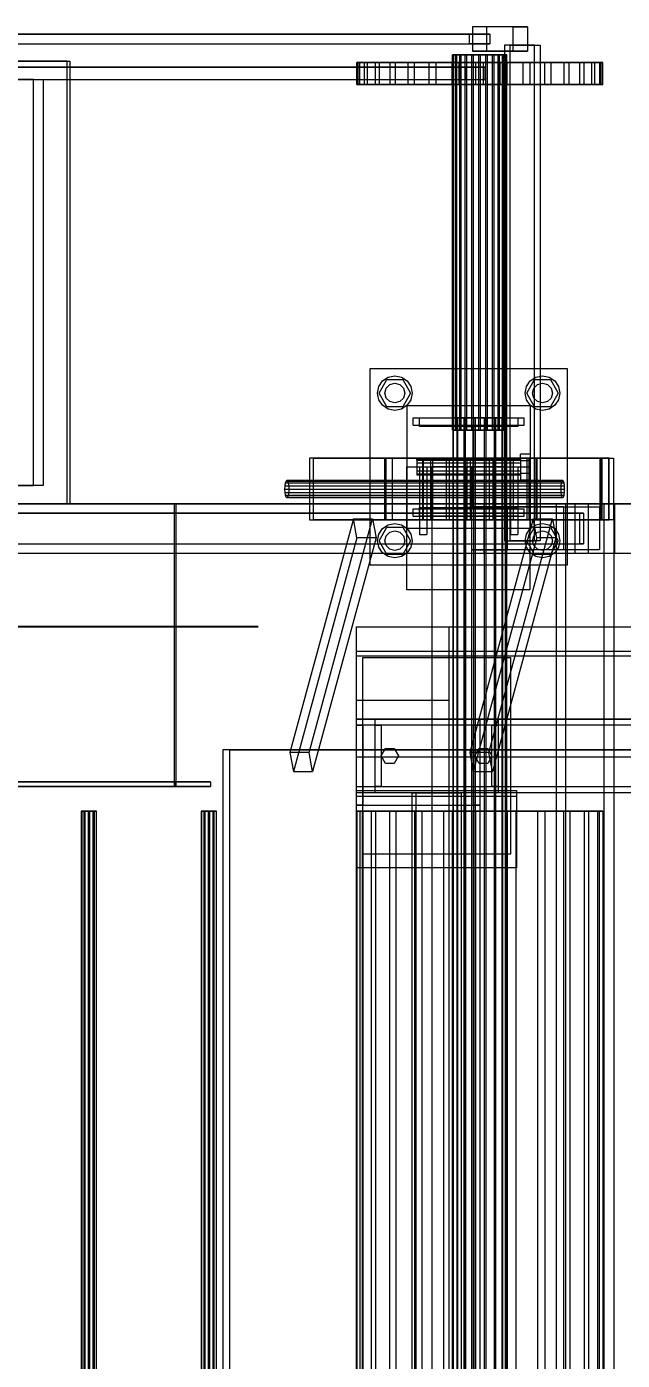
# Model space of a CAD drawing. Header units: millimetres. Extents: x -1970 to 59977, y -65068 to 6837.
# Drawn here: x 38571 to 39055, y -17196 to -16112 of the extents above; entities that cross this region are included whole.
import ezdxf

# ---------------------------------------------------------------- set-up
doc = ezdxf.new("R2010")
doc.units = ezdxf.units.MM
for name, color, linetype, lineweight in [('COTAS_O', 1, 'Continuous', 0), ('superior_C03', 7, 'Continuous', 0), ('superior_secador', 7, 'Continuous', 0)]:
    doc.layers.add(name, color=color, linetype=linetype, lineweight=lineweight)
doc.dimstyles.new('R19_100', dxfattribs={"dimtxt": 250, "dimasz": 150, "dimexe": 150, "dimexo": 80, "dimgap": 100, "dimtad": 1, "dimtih": 1, "dimtoh": 1, "dimdsep": 46, "dimcen": 0.09, "dimadec": 0, "dimazin": 0, "dimtfac": 1, "dimtdec": 4, "dimtofl": 0, "dimtmove": 0, "dimatfit": 3, "dimfxl": 1, "dimtolj": 1, "dimtzin": 0, "dimarcsym": 0})

# ---------------------------------------------------------------- blocks, each defined once
blk = doc.blocks.new('*D36')
at = {"layer": 'COTAS_O', "color": 0, "lineweight": -2, "transparency": 16777216}
for p, q in [((38759.3, -16600), (37989.3, -16600)), ((38139.3, -19250), (38139.3, -16750)), ((38759.3, -19400), (37989.3, -19400))]:
    blk.add_line(p, q, dxfattribs=at)
at = {"layer": 'COTAS_O', "color": 0, "transparency": 16777216}
for points in [[(38114.3, -16750), (38164.3, -16750), (38139.3, -16600)], [(38114.3, -19250), (38164.3, -19250), (38139.3, -19400)]]:
    blk.add_solid(points, dxfattribs=at)
at = {"layer": 'Defpoints', "color": 0, "transparency": 16777216}
for p in [(38139.3, -16600), (38839.3, -16600), (38839.3, -19400)]:
    blk.add_point(p, dxfattribs=at)

msp = doc.modelspace()

# ---------------------------------------------------------------- linework, layer by layer
at = {"layer": 'superior_C03'}
for p, q in [((38944.994, -16112), (38933.512, -16112)), ((38933.512, -16112), (38933.512, -16132)), ((38966.56, -16112), (38933.512, -16112)), ((38944.994, -16132), (38944.994, -16112)), ((38978.041, -16112), (38944.994, -16112)), ((38966.56, -16132), (38966.56, -16112)), ((38966.56, -16112), (38978.041, -16112)), ((38978.041, -16112), (38978.041, -16132)), ((37780.974, -16118), (38930.916, -16118)), ((37780.974, -16126), (38930.916, -16126)), ((38947.59, -16118), (37797.647, -16118)), ((37797.647, -16126), (38947.59, -16126)), ((38930.916, -16126), (38930.916, -16118)), ((38930.916, -16118), (38947.59, -16118)), ((38947.59, -16126), (38930.916, -16126)), ((38947.59, -16118), (38947.59, -16126)), ((38918.217, -16135), (38917.267, -16135)), ((38917.267, -16135), (38917.815, -16135)), ((38917.267, -16440), (38917.267, -16135)), ((38917.815, -16135), (38919.824, -16135)), ((38917.815, -16440), (38917.815, -16135)), ((38920.6, -16135), (38918.217, -16135)), ((38918.217, -16440), (38918.217, -16135)), ((38919.824, -16135), (38923.157, -16135)), ((38919.824, -16440), (38919.824, -16135)), ((38924.255, -16135), (38920.6, -16135)), ((38920.6, -16440), (38920.6, -16135)), ((38923.157, -16135), (38927.588, -16135)), ((38923.157, -16440), (38923.157, -16135)), ((38928.932, -16135), (38924.255, -16135)), ((38924.255, -16440), (38924.255, -16135)), ((38927.588, -16135), (38932.813, -16135)), ((38927.588, -16440), (38927.588, -16135)), ((38934.312, -16135), (38928.932, -16135)), ((38928.932, -16440), (38928.932, -16135)), ((38932.813, -16135), (38938.477, -16135)), ((38932.813, -16440), (38932.813, -16135)), ((38933.512, -16132), (38944.994, -16132)), ((38966.56, -16132), (38933.512, -16132)), ((38940.029, -16135), (38934.312, -16135)), ((38934.312, -16440), (38934.312, -16135)), ((38938.477, -16135), (38944.194, -16135)), ((38938.477, -16440), (38938.477, -16135)), ((38945.693, -16135), (38940.029, -16135)), ((38940.029, -16440), (38940.029, -16135)), ((38944.194, -16135), (38949.574, -16135)), ((38944.194, -16440), (38944.194, -16135)), ((38944.994, -16132), (38978.041, -16132)), ((38950.918, -16135), (38945.693, -16135)), ((38945.693, -16440), (38945.693, -16135)), ((38949.574, -16135), (38954.251, -16135)), ((38949.574, -16440), (38949.574, -16135)), ((38955.349, -16135), (38950.918, -16135)), ((38950.918, -16440), (38950.918, -16135)), ((38954.251, -16135), (38957.906, -16135)), ((38954.251, -16440), (38954.251, -16135)), ((38958.682, -16135), (38955.349, -16135)), ((38955.349, -16440), (38955.349, -16135)), ((38957.906, -16135), (38960.289, -16135)), ((38957.906, -16440), (38957.906, -16135)), ((38960.691, -16135), (38958.682, -16135)), ((38958.682, -16440), (38958.682, -16135)), ((38983.846, -16127), (38959.484, -16127)), ((38959.484, -16127), (38959.484, -16530)), ((38963.976, -16127), (38959.484, -16127)), ((38960.289, -16135), (38961.239, -16135)), ((38960.289, -16440), (38960.289, -16135)), ((38961.239, -16135), (38960.691, -16135)), ((38960.691, -16135), (38960.691, -16440)), ((38961.239, -16440), (38961.239, -16135)), ((38963.976, -16530), (38963.976, -16127)), ((38963.976, -16127), (38988.337, -16127)), ((38978.041, -16132), (38966.56, -16132)), ((38983.846, -16530), (38983.846, -16127)), ((38983.846, -16127), (38988.337, -16127)), ((38988.337, -16127), (38988.337, -16530)), ((38604.046, -16140), (37697.802, -16140)), ((37700.048, -16140), (38606.292, -16140)), ((37782.134, -16145), (38927.52, -16145)), ((38928.203, -16145), (37782.817, -16145)), ((37791.863, -16145), (38943.597, -16145)), ((38943.866, -16145), (37792.132, -16145)), ((38604.046, -16500), (38604.046, -16140)), ((38604.046, -16140), (38606.292, -16140)), ((38606.292, -16140), (38606.292, -16500)), ((38840.631, -16141), (38839.298, -16141)), ((38839.298, -16141), (38841.807, -16141)), ((38839.298, -16159), (38839.298, -16141)), ((38845.753, -16141), (38840.631, -16141)), ((38840.631, -16159), (38840.631, -16141)), ((38841.807, -16141), (38848.061, -16141)), ((38841.807, -16159), (38841.807, -16141)), ((38854.469, -16141), (38845.753, -16141)), ((38845.753, -16159), (38845.753, -16141)), ((38848.061, -16141), (38857.819, -16141)), ((38848.061, -16159), (38848.061, -16141)), ((38866.442, -16141), (38854.469, -16141)), ((38854.469, -16159), (38854.469, -16141)), ((38857.819, -16141), (38870.707, -16141)), ((38857.819, -16159), (38857.819, -16141)), ((38881.214, -16141), (38866.442, -16141)), ((38866.442, -16159), (38866.442, -16141)), ((38870.707, -16141), (38886.228, -16141)), ((38870.707, -16159), (38870.707, -16141)), ((38898.216, -16141), (38881.214, -16141)), ((38881.214, -16159), (38881.214, -16141)), ((38886.228, -16141), (38903.788, -16141)), ((38886.228, -16159), (38886.228, -16141)), ((38916.795, -16141), (38898.216, -16141)), ((38898.216, -16159), (38898.216, -16141)), ((38903.788, -16141), (38922.71, -16141)), ((38903.788, -16159), (38903.788, -16141)), ((38936.238, -16141), (38916.795, -16141)), ((38916.795, -16159), (38916.795, -16141)), ((38922.71, -16141), (38942.268, -16141)), ((38922.71, -16159), (38922.71, -16141)), ((38927.52, -16155), (38927.52, -16145)), ((38927.52, -16145), (38928.203, -16145)), ((38928.203, -16145), (38928.203, -16155)), ((38955.796, -16141), (38936.238, -16141)), ((38936.238, -16159), (38936.238, -16141)), ((38942.268, -16141), (38961.711, -16141)), ((38942.268, -16159), (38942.268, -16141)), ((38943.597, -16155), (38943.597, -16145)), ((38943.597, -16145), (38943.866, -16145)), ((38943.866, -16145), (38943.866, -16155)), ((38974.718, -16141), (38955.796, -16141)), ((38955.796, -16159), (38955.796, -16141)), ((38961.711, -16141), (38980.29, -16141)), ((38961.711, -16159), (38961.711, -16141)), ((38992.278, -16141), (38974.718, -16141)), ((38974.718, -16159), (38974.718, -16141)), ((38980.29, -16141), (38997.292, -16141)), ((38980.29, -16159), (38980.29, -16141)), ((39007.799, -16141), (38992.278, -16141)), ((38992.278, -16159), (38992.278, -16141)), ((38997.292, -16141), (39012.064, -16141)), ((38997.292, -16159), (38997.292, -16141)), ((39020.687, -16141), (39007.799, -16141)), ((39007.799, -16159), (39007.799, -16141)), ((39012.064, -16141), (39024.037, -16141)), ((39012.064, -16159), (39012.064, -16141)), ((39030.445, -16141), (39020.687, -16141)), ((39020.687, -16159), (39020.687, -16141)), ((39024.037, -16141), (39032.753, -16141)), ((39024.037, -16159), (39024.037, -16141)), ((39036.699, -16141), (39030.445, -16141)), ((39030.445, -16159), (39030.445, -16141)), ((39032.753, -16141), (39037.875, -16141)), ((39032.753, -16159), (39032.753, -16141)), ((39039.207, -16141), (39036.699, -16141)), ((39036.699, -16141), (39036.699, -16159)), ((39037.875, -16141), (39039.207, -16141)), ((39037.875, -16159), (39037.875, -16141)), ((39039.207, -16159), (39039.207, -16141)), ((37782.134, -16155), (38927.52, -16155)), ((37782.817, -16155), (38928.203, -16155)), ((37791.863, -16155), (38943.597, -16155)), ((37792.132, -16155), (38943.866, -16155)), ((38576.697, -16155), (37904.322, -16155)), ((37912.182, -16155), (38584.557, -16155)), ((38576.697, -16485), (38576.697, -16155)), ((38576.697, -16155), (38584.557, -16155)), ((38584.557, -16155), (38584.557, -16485)), ((38841.807, -16159), (38839.298, -16159)), ((38839.298, -16159), (38840.631, -16159)), ((38840.631, -16159), (38845.753, -16159)), ((38848.061, -16159), (38841.807, -16159)), ((38845.753, -16159), (38854.469, -16159)), ((38857.819, -16159), (38848.061, -16159)), ((38854.469, -16159), (38866.442, -16159)), ((38870.707, -16159), (38857.819, -16159)), ((38866.442, -16159), (38881.214, -16159)), ((38886.228, -16159), (38870.707, -16159)), ((38881.214, -16159), (38898.216, -16159)), ((38903.788, -16159), (38886.228, -16159)), ((38898.216, -16159), (38916.795, -16159)), ((38922.71, -16159), (38903.788, -16159)), ((38916.795, -16159), (38936.238, -16159)), ((38942.268, -16159), (38922.71, -16159)), ((38928.203, -16155), (38927.52, -16155)), ((38936.238, -16159), (38955.796, -16159)), ((38961.711, -16159), (38942.268, -16159)), ((38943.866, -16155), (38943.597, -16155)), ((38955.796, -16159), (38974.718, -16159)), ((38980.29, -16159), (38961.711, -16159)), ((38974.718, -16159), (38992.278, -16159)), ((38997.292, -16159), (38980.29, -16159)), ((38992.278, -16159), (39007.799, -16159)), ((39012.064, -16159), (38997.292, -16159)), ((39007.799, -16159), (39020.687, -16159)), ((39024.037, -16159), (39012.064, -16159)), ((39020.687, -16159), (39030.445, -16159)), ((39032.753, -16159), (39024.037, -16159)), ((39030.445, -16159), (39036.699, -16159)), ((39037.875, -16159), (39032.753, -16159)), ((39036.699, -16159), (39039.207, -16159)), ((39039.207, -16159), (39037.875, -16159)), ((38850.29, -16550), (38850.29, -16390)), ((38850.29, -16390), (39010.29, -16390)), ((38860.391, -16400.101), (38864.933, -16397.066)), ((38864.933, -16397.066), (38870.29, -16396)), ((38870.29, -16396), (38875.648, -16397.066)), ((38875.648, -16397.066), (38880.19, -16400.101)), ((38980.391, -16400.101), (38984.933, -16397.066)), ((38984.933, -16397.066), (38990.29, -16396)), ((38990.29, -16396), (38995.648, -16397.066)), ((38995.648, -16397.066), (39000.19, -16400.101)), ((39010.29, -16390), (39010.29, -16550)), ((38856.29, -16410), (38857.356, -16404.642)), ((38857.356, -16404.642), (38860.391, -16400.101)), ((38857.49, -16410), (38863.89, -16398.915)), ((38862.29, -16410), (38863.362, -16406)), ((38863.362, -16406), (38866.29, -16403.072)), ((38863.89, -16398.915), (38876.69, -16398.915)), ((38866.29, -16403.072), (38870.29, -16402)), ((38870.29, -16402), (38874.29, -16403.072)), ((38874.29, -16403.072), (38877.219, -16406)), ((38876.69, -16398.915), (38883.09, -16410)), ((38877.219, -16406), (38878.29, -16410)), ((38880.19, -16400.101), (38883.225, -16404.642)), ((38883.225, -16404.642), (38884.29, -16410)), ((38976.29, -16410), (38977.356, -16404.642)), ((38977.356, -16404.642), (38980.391, -16400.101)), ((38977.49, -16410), (38983.89, -16398.915)), ((38982.29, -16410), (38983.362, -16406)), ((38983.362, -16406), (38986.29, -16403.072)), ((38983.89, -16398.915), (38996.69, -16398.915)), ((38986.29, -16403.072), (38990.29, -16402)), ((38990.29, -16402), (38994.29, -16403.072)), ((38994.29, -16403.072), (38997.219, -16406)), ((38996.69, -16398.915), (39003.09, -16410)), ((38997.219, -16406), (38998.29, -16410)), ((39000.19, -16400.101), (39003.225, -16404.642)), ((39003.225, -16404.642), (39004.29, -16410)), ((38857.356, -16415.358), (38856.29, -16410)), ((38860.391, -16419.899), (38857.356, -16415.358)), ((38863.89, -16421.085), (38857.49, -16410)), ((38863.362, -16414), (38862.29, -16410)), ((38866.29, -16416.928), (38863.362, -16414)), ((38870.29, -16418), (38866.29, -16416.928)), ((38874.29, -16416.928), (38870.29, -16418)), ((38877.219, -16414), (38874.29, -16416.928)), ((38883.09, -16410), (38876.69, -16421.085)), ((38878.29, -16410), (38877.219, -16414)), ((38883.225, -16415.358), (38880.19, -16419.899)), ((38884.29, -16410), (38883.225, -16415.358)), ((38977.356, -16415.358), (38976.29, -16410)), ((38980.391, -16419.899), (38977.356, -16415.358)), ((38983.89, -16421.085), (38977.49, -16410)), ((38983.362, -16414), (38982.29, -16410)), ((38986.29, -16416.928), (38983.362, -16414)), ((38990.29, -16418), (38986.29, -16416.928)), ((38994.29, -16416.928), (38990.29, -16418)), ((38997.219, -16414), (38994.29, -16416.928)), ((39003.09, -16410), (38996.69, -16421.085)), ((38998.29, -16410), (38997.219, -16414)), ((39003.225, -16415.358), (39000.19, -16419.899)), ((39004.29, -16410), (39003.225, -16415.358)), ((38864.933, -16422.934), (38860.391, -16419.899)), ((38876.69, -16421.085), (38863.89, -16421.085)), ((38870.29, -16424), (38864.933, -16422.934)), ((38875.648, -16422.934), (38870.29, -16424)), ((38880.19, -16419.899), (38875.648, -16422.934)), ((38880.29, -16520), (38880.29, -16420)), ((38880.29, -16420), (38980.29, -16420)), ((38885.29, -16430), (38975.29, -16430)), ((38885.29, -16436), (38885.29, -16430)), ((38890.29, -16437), (38890.29, -16430)), ((38890.29, -16430), (38970.29, -16430)), ((38917.815, -16430), (38917.556, -16430)), ((38917.556, -16430), (38920.6, -16430)), ((38917.556, -16430), (38917.556, -19570)), ((38921.338, -16430), (38917.815, -16430)), ((38917.815, -16430), (38917.815, -19570)), ((38920.6, -16430), (38926.484, -16430)), ((38920.6, -16430), (38920.6, -19570)), ((38927.588, -16430), (38921.338, -16430)), ((38921.338, -16430), (38921.338, -19570)), ((38926.484, -16430), (38934.312, -16430)), ((38926.484, -16430), (38926.484, -19570)), ((38935.614, -16430), (38927.588, -16430)), ((38927.588, -16430), (38927.588, -19570)), ((38934.312, -16430), (38942.892, -16430)), ((38934.312, -16430), (38934.312, -19570)), ((38944.194, -16430), (38935.614, -16430)), ((38935.614, -16430), (38935.614, -19570)), ((38942.892, -16430), (38950.918, -16430)), ((38942.892, -16430), (38942.892, -19570)), ((38952.022, -16430), (38944.194, -16430)), ((38944.194, -16430), (38944.194, -19570)), ((38950.918, -16430), (38957.168, -16430)), ((38950.918, -16430), (38950.918, -19570)), ((38957.906, -16430), (38952.022, -16430)), ((38952.022, -16430), (38952.022, -19570)), ((38957.168, -16430), (38960.691, -16430)), ((38957.168, -16430), (38957.168, -19570)), ((38960.95, -16430), (38957.906, -16430)), ((38957.906, -16430), (38957.906, -19570)), ((38960.691, -16430), (38960.95, -16430)), ((38960.691, -19570), (38960.691, -16430)), ((38960.95, -16430), (38960.95, -19570)), ((38970.29, -16430), (38970.29, -16437)), ((38975.29, -16436), (38975.29, -16430)), ((38980.29, -16420), (38980.29, -16520)), ((38984.933, -16422.934), (38980.391, -16419.899)), ((38996.69, -16421.085), (38983.89, -16421.085)), ((38990.29, -16424), (38984.933, -16422.934)), ((38995.648, -16422.934), (38990.29, -16424)), ((39000.19, -16419.899), (38995.648, -16422.934)), ((38885.29, -16436), (38975.29, -16436)), ((38970.29, -16437), (38890.29, -16437)), ((38917.815, -16440), (38917.267, -16440)), ((38917.267, -16440), (38918.217, -16440)), ((38919.824, -16440), (38917.815, -16440)), ((38918.217, -16440), (38920.6, -16440)), ((38923.157, -16440), (38919.824, -16440)), ((38920.6, -16440), (38924.255, -16440)), ((38927.588, -16440), (38923.157, -16440)), ((38924.255, -16440), (38928.932, -16440)), ((38926.79, -16503), (38926.79, -16437)), ((38926.79, -16437), (38933.79, -16437)), ((38932.813, -16440), (38927.588, -16440)), ((38928.932, -16440), (38934.312, -16440)), ((38938.477, -16440), (38932.813, -16440)), ((38933.79, -16437), (38933.79, -16503)), ((38934.312, -16440), (38940.029, -16440)), ((38944.194, -16440), (38938.477, -16440)), ((38940.029, -16440), (38945.693, -16440)), ((38949.574, -16440), (38944.194, -16440)), ((38945.693, -16440), (38950.918, -16440)), ((38954.251, -16440), (38949.574, -16440)), ((38950.918, -16440), (38955.349, -16440)), ((38957.906, -16440), (38954.251, -16440)), ((38955.349, -16440), (38958.682, -16440)), ((38960.289, -16440), (38957.906, -16440)), ((38958.682, -16440), (38960.691, -16440)), ((38961.239, -16440), (38960.289, -16440)), ((38960.691, -16440), (38961.239, -16440)), ((38972.29, -16464.8), (38972.29, -16459.6)), ((38980.29, -16459.6), (38972.29, -16459.6)), ((38980.29, -16459.6), (38980.29, -16464.8)), ((39044.559, -16463), (38800.945, -16463)), ((38800.945, -16463), (38800.945, -16513)), ((38804.313, -16463), (38800.945, -16463)), ((38804.313, -16513), (38804.313, -16463)), ((38804.313, -16463), (39047.927, -16463)), ((39037.285, -16463), (38861.882, -16463)), ((38861.882, -16463), (38861.882, -16513)), ((38863.23, -16463), (38861.882, -16463)), ((39038.183, -16463), (38862.781, -16463)), ((38862.781, -16463), (38862.781, -16513)), ((38868.395, -16463), (38862.781, -16463)), ((38863.23, -16513), (38863.23, -16463)), ((38863.23, -16463), (39038.632, -16463)), ((38868.395, -16513), (38868.395, -16463)), ((38868.395, -16463), (39043.797, -16463)), ((38880.066, -16570), (38880.066, -16470)), ((38880.066, -16470), (38980.066, -16470)), ((38888.29, -16464.457), (38888.29, -16463.6)), ((38972.29, -16463.6), (38888.29, -16463.6)), ((38888.29, -16464.457), (38888.29, -16466.8)), ((38888.29, -16464.457), (38972.29, -16464.457)), ((38888.29, -16466.8), (38888.29, -16470)), ((38888.29, -16466.8), (38972.29, -16466.8)), ((38888.29, -16470), (38888.29, -16473.2)), ((38888.29, -16470), (38972.29, -16470)), ((38888.29, -16473.2), (38888.29, -16475.543)), ((38888.29, -16473.2), (38972.29, -16473.2)), ((38890.29, -16470), (38890.29, -16525)), ((38890.29, -16470), (38896.29, -16470)), ((38893.454, -16463), (38892.901, -16463)), ((38892.901, -16463), (38899.404, -16463)), ((38892.901, -16463), (38892.901, -16513)), ((38900.979, -16463), (38893.454, -16463)), ((38893.454, -16463), (38893.454, -16513)), ((38896.29, -16470), (38896.29, -16525)), ((38899.404, -16463), (38911.975, -16463)), ((38899.404, -16463), (38899.404, -16513)), ((38960.29, -16470), (38900.29, -16470)), ((38900.29, -16470), (38900.29, -19530)), ((38914.331, -16463), (38900.979, -16463)), ((38900.979, -16463), (38900.979, -16513)), ((38911.975, -16463), (38928.698, -16463)), ((38911.975, -16463), (38911.975, -16513)), ((38931.478, -16463), (38914.331, -16463)), ((38914.331, -16463), (38914.331, -16513)), ((38932.79, -16470), (38927.79, -16470)), ((38927.79, -16470), (38927.79, -19530)), ((38928.698, -16463), (38947.028, -16463)), ((38928.698, -16463), (38928.698, -16513)), ((38949.808, -16463), (38931.478, -16463)), ((38931.478, -16463), (38931.478, -16513)), ((38932.79, -19530), (38932.79, -16470)), ((38947.028, -16463), (38964.174, -16463)), ((38947.028, -16463), (38947.028, -16513)), ((38966.531, -16463), (38949.808, -16463)), ((38949.808, -16463), (38949.808, -16513)), ((38960.29, -19530), (38960.29, -16470)), ((38964.174, -16463), (38977.527, -16463)), ((38964.174, -16463), (38964.174, -16513)), ((38964.29, -16470), (38964.29, -16525)), ((38964.29, -16470), (38970.29, -16470)), ((38979.102, -16463), (38966.531, -16463)), ((38966.531, -16463), (38966.531, -16513)), ((38970.29, -16470), (38970.29, -16525)), ((38972.29, -16463.6), (38972.29, -16464.457)), ((38972.29, -16464.457), (38972.29, -16466.8)), ((38972.29, -16464.8), (38972.29, -16475.2)), ((38972.29, -16464.8), (38980.29, -16464.8)), ((38972.29, -16466.8), (38972.29, -16470)), ((38972.29, -16470), (38972.29, -16473.2)), ((38972.29, -16473.2), (38972.29, -16475.543)), ((38977.527, -16463), (38985.052, -16463)), ((38977.527, -16463), (38977.527, -16513)), ((38985.605, -16463), (38979.102, -16463)), ((38979.102, -16463), (38979.102, -16513)), ((38980.066, -16470), (38980.066, -16570)), ((38980.29, -16464.8), (38980.29, -16475.2)), ((38985.052, -16463), (38985.605, -16463)), ((38985.052, -16513), (38985.052, -16463)), ((38985.605, -16463), (38985.605, -16513)), ((39037.285, -16513), (39037.285, -16463)), ((39037.285, -16463), (39038.632, -16463)), ((39038.183, -16513), (39038.183, -16463)), ((39038.183, -16463), (39043.797, -16463)), ((39038.632, -16463), (39038.632, -16513)), ((39043.797, -16463), (39043.797, -16513)), ((39044.559, -16513), (39044.559, -16463)), ((39044.559, -16463), (39047.927, -16463)), ((39047.927, -16463), (39047.927, -16513)), ((38781.126, -16485.321), (38781.467, -16483.05)), ((38781.467, -16483.05), (38781.977, -16481.533)), ((38781.467, -16483.05), (39005.592, -16483.05)), ((38781.977, -16481.533), (38782.578, -16481)), ((38781.977, -16481.533), (39006.102, -16481.533)), ((38782.578, -16481), (38783.18, -16481.533)), ((39006.703, -16481), (38782.578, -16481)), ((38783.18, -16481.533), (38783.69, -16483.05)), ((38783.18, -16481.533), (39007.305, -16481.533)), ((38783.69, -16483.05), (38784.031, -16485.321)), ((38783.69, -16483.05), (39007.815, -16483.05)), ((38888.29, -16475.543), (38888.29, -16476.4)), ((38888.29, -16475.543), (38972.29, -16475.543)), ((38888.29, -16476.4), (38972.29, -16476.4)), ((38972.29, -16475.2), (38972.29, -16480.4)), ((38972.29, -16475.2), (38980.29, -16475.2)), ((38972.29, -16475.543), (38972.29, -16476.4)), ((38972.29, -16480.4), (38980.29, -16480.4)), ((38980.29, -16475.2), (38980.29, -16480.4)), ((39005.592, -16483.05), (39005.251, -16485.321)), ((39006.102, -16481.533), (39005.592, -16483.05)), ((39006.703, -16481), (39006.102, -16481.533)), ((39007.305, -16481.533), (39006.703, -16481)), ((39007.815, -16483.05), (39007.305, -16481.533)), ((39008.156, -16485.321), (39007.815, -16483.05)), ((37904.322, -16485), (38576.697, -16485)), ((38584.557, -16485), (37912.182, -16485)), ((38584.557, -16485), (38576.697, -16485)), ((38781.006, -16488), (38781.126, -16485.321)), ((38781.126, -16490.679), (38781.006, -16488)), ((38781.006, -16488), (39005.131, -16488)), ((38781.126, -16485.321), (39005.251, -16485.321)), ((38781.467, -16492.95), (38781.126, -16490.679)), ((38781.126, -16490.679), (39005.251, -16490.679)), ((38781.977, -16494.467), (38781.467, -16492.95)), ((38781.467, -16492.95), (39005.592, -16492.95)), ((38782.578, -16495), (38781.977, -16494.467)), ((38781.977, -16494.467), (39006.102, -16494.467)), ((38783.18, -16494.467), (38782.578, -16495)), ((38782.578, -16495), (39006.703, -16495)), ((38783.69, -16492.95), (38783.18, -16494.467)), ((38783.18, -16494.467), (39007.305, -16494.467)), ((38784.031, -16490.679), (38783.69, -16492.95)), ((38783.69, -16492.95), (39007.815, -16492.95)), ((38784.031, -16485.321), (38784.15, -16488)), ((38784.031, -16485.321), (39008.156, -16485.321)), ((38784.15, -16488), (38784.031, -16490.679)), ((38784.031, -16490.679), (39008.156, -16490.679)), ((38784.15, -16488), (39008.275, -16488)), ((39005.251, -16485.321), (39005.131, -16488)), ((39005.131, -16488), (39005.251, -16490.679)), ((39005.251, -16490.679), (39005.592, -16492.95)), ((39005.592, -16492.95), (39006.102, -16494.467)), ((39006.102, -16494.467), (39006.703, -16495)), ((39006.703, -16495), (39007.305, -16494.467)), ((39007.305, -16494.467), (39007.815, -16492.95)), ((39007.815, -16492.95), (39008.156, -16490.679)), ((39008.275, -16488), (39008.156, -16485.321)), ((39008.156, -16490.679), (39008.275, -16488)), ((38691.362, -16500), (27582.557, -16500)), ((27583.456, -16500), (38692.26, -16500)), ((37697.802, -16500), (38604.046, -16500)), ((38606.292, -16500), (37700.048, -16500)), ((38942.622, -16500), (37968.165, -16500)), ((37977.148, -16500), (38951.605, -16500)), ((39016.507, -16500), (38042.051, -16500)), ((38053.279, -16500), (39027.736, -16500)), ((38606.292, -16500), (38604.046, -16500)), ((38691.362, -16730), (38691.362, -16500)), ((38691.362, -16500), (38692.26, -16500)), ((38692.26, -16500), (38692.26, -16730)), ((38885.29, -16504), (38975.29, -16504)), ((38885.29, -16510), (38885.29, -16504)), ((38890.29, -16510), (38890.29, -16503)), ((38890.29, -16503), (38970.29, -16503)), ((38933.79, -16503), (38926.79, -16503)), ((38961.73, -16502.5), (38932.496, -16502.5)), ((38932.496, -16502.5), (38932.496, -16537.5)), ((39007.505, -16502.5), (38932.496, -16502.5)), ((38942.622, -16500), (38942.622, -16540)), ((38951.605, -16500), (38942.622, -16500)), ((39040.067, -16500), (38942.622, -16500)), ((38951.605, -16540), (38951.605, -16500)), ((38951.605, -16500), (39049.05, -16500)), ((38961.73, -16537.5), (38961.73, -16502.5)), ((38961.73, -16502.5), (39036.738, -16502.5)), ((38970.29, -16503), (38970.29, -16510)), ((38975.29, -16510), (38975.29, -16504)), ((39040.488, -16500), (39001.51, -16500)), ((39001.51, -16500), (39001.51, -19500)), ((39009.37, -16500), (39001.51, -16500)), ((39007.505, -16537.5), (39007.505, -16502.5)), ((39007.505, -16502.5), (39036.738, -16502.5)), ((39009.37, -19500), (39009.37, -16500)), ((39009.37, -16500), (39048.348, -16500)), ((39016.507, -16500), (39016.507, -16540)), ((39027.736, -16500), (39016.507, -16500)), ((39113.953, -16500), (39016.507, -16500)), ((39027.736, -16540), (39027.736, -16500)), ((39027.736, -16500), (39125.182, -16500)), ((39036.738, -16502.5), (39036.738, -16537.5)), ((39040.067, -16500), (39040.067, -16540)), ((39049.05, -16500), (39040.067, -16500)), ((39040.488, -19500), (39040.488, -16500)), ((39040.488, -16500), (39048.348, -16500)), ((39048.348, -16500), (39048.348, -19500)), ((39049.05, -16540), (39049.05, -16500)), ((37971.221, -16507.5), (39020.686, -16507.5)), ((39023.557, -16507.5), (37974.092, -16507.5)), ((38836.624, -16512.29), (38784.971, -16702.29)), ((38800.563, -16702.29), (38852.215, -16512.29)), ((38800.945, -16513), (39044.559, -16513)), ((38800.945, -16513), (38804.313, -16513)), ((39047.927, -16513), (38804.313, -16513)), ((38839.484, -16527.71), (38836.624, -16512.29)), ((38836.624, -16512.29), (38852.215, -16512.29)), ((38852.215, -16512.29), (38855.076, -16527.71)), ((38861.882, -16513), (39037.285, -16513)), ((38861.882, -16513), (38863.23, -16513)), ((38862.781, -16513), (39038.183, -16513)), ((38862.781, -16513), (38868.395, -16513)), ((39038.632, -16513), (38863.23, -16513)), ((38864.933, -16517.066), (38870.29, -16516)), ((39043.797, -16513), (38868.395, -16513)), ((38870.29, -16516), (38875.648, -16517.066)), ((38885.29, -16510), (38975.29, -16510)), ((38970.29, -16510), (38890.29, -16510)), ((38899.404, -16513), (38892.901, -16513)), ((38892.901, -16513), (38893.454, -16513)), ((38893.454, -16513), (38900.979, -16513)), ((38911.975, -16513), (38899.404, -16513)), ((38900.979, -16513), (38914.331, -16513)), ((38928.698, -16513), (38911.975, -16513)), ((38914.331, -16513), (38931.478, -16513)), ((38947.028, -16513), (38928.698, -16513)), ((38982.792, -16512.29), (38931.14, -16702.29)), ((38931.478, -16513), (38949.808, -16513)), ((38946.731, -16702.29), (38998.384, -16512.29)), ((38964.174, -16513), (38947.028, -16513)), ((38949.808, -16513), (38966.531, -16513)), ((38977.527, -16513), (38964.174, -16513)), ((38966.531, -16513), (38979.102, -16513)), ((38985.052, -16513), (38977.527, -16513)), ((38979.102, -16513), (38985.605, -16513)), ((38985.653, -16527.71), (38982.792, -16512.29)), ((38982.792, -16512.29), (38998.384, -16512.29)), ((38984.933, -16517.066), (38990.29, -16516)), ((38985.605, -16513), (38985.052, -16513)), ((38990.29, -16516), (38995.648, -16517.066)), ((38998.384, -16512.29), (39001.244, -16527.71)), ((39020.686, -16532.5), (39020.686, -16507.5)), ((39020.686, -16507.5), (39023.557, -16507.5)), ((39023.557, -16507.5), (39023.557, -16532.5)), ((39038.632, -16513), (39037.285, -16513)), ((39043.797, -16513), (39038.183, -16513)), ((39047.927, -16513), (39044.559, -16513)), ((38839.484, -16527.71), (38787.832, -16717.71)), ((38855.076, -16527.71), (38803.423, -16717.71)), ((38855.076, -16527.71), (38839.484, -16527.71)), ((38856.29, -16530), (38857.356, -16524.642)), ((38857.356, -16524.642), (38860.391, -16520.101)), ((38857.49, -16530), (38863.89, -16518.915)), ((38860.391, -16520.101), (38864.933, -16517.066)), ((38862.29, -16530), (38863.362, -16526)), ((38863.362, -16526), (38866.29, -16523.072)), ((38863.89, -16518.915), (38876.69, -16518.915)), ((38866.29, -16523.072), (38870.29, -16522)), ((38870.29, -16522), (38874.29, -16523.072)), ((38874.29, -16523.072), (38877.219, -16526)), ((38875.648, -16517.066), (38880.19, -16520.101)), ((38876.69, -16518.915), (38883.09, -16530)), ((38877.219, -16526), (38878.29, -16530)), ((38880.19, -16520.101), (38883.225, -16524.642)), ((38980.29, -16520), (38880.29, -16520)), ((38883.225, -16524.642), (38884.29, -16530)), ((38890.29, -16525), (38896.29, -16525)), ((38985.653, -16527.71), (38934, -16717.71)), ((39001.244, -16527.71), (38949.592, -16717.71)), ((38964.29, -16525), (38970.29, -16525)), ((38976.29, -16530), (38977.356, -16524.642)), ((38977.356, -16524.642), (38980.391, -16520.101)), ((38977.49, -16530), (38983.89, -16518.915)), ((38980.391, -16520.101), (38984.933, -16517.066)), ((38982.29, -16530), (38983.362, -16526)), ((38983.362, -16526), (38986.29, -16523.072)), ((38983.89, -16518.915), (38996.69, -16518.915)), ((39001.244, -16527.71), (38985.653, -16527.71)), ((38986.29, -16523.072), (38990.29, -16522)), ((38990.29, -16522), (38994.29, -16523.072)), ((38994.29, -16523.072), (38997.219, -16526)), ((38995.648, -16517.066), (39000.19, -16520.101)), ((38996.69, -16518.915), (39003.09, -16530)), ((38997.219, -16526), (38998.29, -16530)), ((39000.19, -16520.101), (39003.225, -16524.642)), ((39003.225, -16524.642), (39004.29, -16530)), ((37971.221, -16532.5), (39020.686, -16532.5)), ((37974.092, -16532.5), (39023.557, -16532.5)), ((38857.356, -16535.358), (38856.29, -16530)), ((38860.391, -16539.899), (38857.356, -16535.358)), ((38863.89, -16541.085), (38857.49, -16530)), ((38863.362, -16534), (38862.29, -16530)), ((38866.29, -16536.928), (38863.362, -16534)), ((38870.29, -16538), (38866.29, -16536.928)), ((38874.29, -16536.928), (38870.29, -16538)), ((38877.219, -16534), (38874.29, -16536.928)), ((38883.09, -16530), (38876.69, -16541.085)), ((38878.29, -16530), (38877.219, -16534)), ((38883.225, -16535.358), (38880.19, -16539.899)), ((38884.29, -16530), (38883.225, -16535.358)), ((38932.496, -16537.5), (38961.73, -16537.5)), ((39007.505, -16537.5), (38932.496, -16537.5)), ((38959.484, -16530), (38983.846, -16530)), ((38959.484, -16530), (38963.976, -16530)), ((39036.738, -16537.5), (38961.73, -16537.5)), ((38988.337, -16530), (38963.976, -16530)), ((38977.356, -16535.358), (38976.29, -16530)), ((38980.391, -16539.899), (38977.356, -16535.358)), ((38983.89, -16541.085), (38977.49, -16530)), ((38983.362, -16534), (38982.29, -16530)), ((38986.29, -16536.928), (38983.362, -16534)), ((38988.337, -16530), (38983.846, -16530)), ((38990.29, -16538), (38986.29, -16536.928)), ((38994.29, -16536.928), (38990.29, -16538)), ((38997.219, -16534), (38994.29, -16536.928)), ((39003.09, -16530), (38996.69, -16541.085)), ((38998.29, -16530), (38997.219, -16534)), ((39003.225, -16535.358), (39000.19, -16539.899)), ((39004.29, -16530), (39003.225, -16535.358)), ((39036.738, -16537.5), (39007.505, -16537.5)), ((39023.557, -16532.5), (39020.686, -16532.5)), ((37968.165, -16540), (38942.622, -16540)), ((37977.148, -16540), (38951.605, -16540)), ((38042.051, -16540), (39016.507, -16540)), ((38053.279, -16540), (39027.736, -16540)), ((38864.933, -16542.934), (38860.391, -16539.899)), ((38876.69, -16541.085), (38863.89, -16541.085)), ((38870.29, -16544), (38864.933, -16542.934)), ((38875.648, -16542.934), (38870.29, -16544)), ((38880.19, -16539.899), (38875.648, -16542.934)), ((38942.622, -16540), (38951.605, -16540)), ((38942.622, -16540), (39040.067, -16540)), ((38951.605, -16540), (39049.05, -16540)), ((38984.933, -16542.934), (38980.391, -16539.899)), ((38996.69, -16541.085), (38983.89, -16541.085)), ((38990.29, -16544), (38984.933, -16542.934)), ((38995.648, -16542.934), (38990.29, -16544)), ((39000.19, -16539.899), (38995.648, -16542.934)), ((39016.507, -16540), (39027.736, -16540)), ((39016.507, -16540), (39113.953, -16540)), ((39027.736, -16540), (39125.182, -16540)), ((39040.067, -16540), (39049.05, -16540)), ((39010.29, -16550), (38850.29, -16550)), ((38980.066, -16570), (38880.066, -16570)), ((39276.26, -16700), (38730.564, -16700)), ((38730.564, -16700), (38730.564, -19300)), ((38736.179, -16700), (38730.564, -16700)), ((38736.179, -19300), (38736.179, -16700)), ((38736.179, -16700), (39281.875, -16700)), ((38800.563, -16702.29), (38784.971, -16702.29)), ((38784.971, -16702.29), (38787.832, -16717.71)), ((38803.423, -16717.71), (38800.563, -16702.29)), ((38946.731, -16702.29), (38931.14, -16702.29)), ((38931.14, -16702.29), (38934, -16717.71)), ((38949.592, -16717.71), (38946.731, -16702.29)), ((38787.832, -16717.71), (38803.423, -16717.71)), ((38934, -16717.71), (38949.592, -16717.71)), ((27582.557, -16726), (38691.362, -16726)), ((38691.362, -16730), (27582.557, -16730)), ((38692.26, -16730), (27583.456, -16730)), ((38720.557, -16726), (27611.752, -16726)), ((27611.752, -16730), (38720.557, -16730)), ((38691.362, -16726), (38720.557, -16726)), ((38691.362, -16726), (38691.362, -16730)), ((38720.557, -16730), (38691.362, -16730)), ((38692.26, -16730), (38691.362, -16730)), ((38720.557, -16726), (38720.557, -16730)), ((38617.517, -16750), (38615.497, -16750)), ((38615.497, -16750), (38615.841, -16750)), ((38615.497, -16750), (38615.497, -19250)), ((38615.841, -16750), (38618.416, -16750)), ((38615.841, -16750), (38615.841, -19250)), ((38621.129, -16750), (38617.517, -16750)), ((38617.517, -16750), (38617.517, -19250)), ((38618.416, -16750), (38622.241, -16750)), ((38618.416, -16750), (38618.416, -19250)), ((38624.953, -16750), (38621.129, -16750)), ((38621.129, -16750), (38621.129, -19250)), ((38622.241, -16750), (38625.853, -16750)), ((38622.241, -16750), (38622.241, -19250)), ((38627.529, -16750), (38624.953, -16750)), ((38624.953, -16750), (38624.953, -19250)), ((38625.853, -16750), (38627.873, -16750)), ((38625.853, -16750), (38625.853, -19250)), ((38627.873, -16750), (38627.529, -16750)), ((38627.529, -16750), (38627.529, -19250)), ((38627.873, -19250), (38627.873, -16750)), ((38714.963, -16750), (38712.943, -16750)), ((38712.943, -16750), (38713.286, -16750)), ((38712.943, -16750), (38712.943, -19250)), ((38713.286, -16750), (38715.862, -16750)), ((38713.286, -16750), (38713.286, -19250)), ((38718.575, -16750), (38714.963, -16750)), ((38714.963, -16750), (38714.963, -19250)), ((38715.862, -16750), (38719.686, -16750)), ((38715.862, -16750), (38715.862, -19250)), ((38722.399, -16750), (38718.575, -16750)), ((38718.575, -16750), (38718.575, -19250)), ((38719.686, -16750), (38723.298, -16750)), ((38719.686, -16750), (38719.686, -19250)), ((38724.975, -16750), (38722.399, -16750)), ((38722.399, -16750), (38722.399, -19250)), ((38723.298, -16750), (38725.318, -16750)), ((38723.298, -16750), (38723.298, -19250)), ((38725.318, -16750), (38724.975, -16750)), ((38724.975, -16750), (38724.975, -19250)), ((38725.318, -19250), (38725.318, -16750)), ((38841.807, -16750), (38839.315, -16750)), ((38839.315, -16750), (38843.634, -16750)), ((38839.315, -16750), (38839.315, -19250)), ((38850.94, -16750), (38841.807, -16750)), ((38841.807, -16750), (38841.807, -19250)), ((38843.634, -16750), (38854.469, -16750)), ((38843.634, -16750), (38843.634, -19250)), ((38866.091, -16750), (38850.94, -16750)), ((38850.94, -16750), (38850.94, -19250)), ((38854.469, -16750), (38871.081, -16750)), ((38854.469, -16750), (38854.469, -19250)), ((38886.228, -16750), (38866.091, -16750)), ((38866.091, -16750), (38866.091, -19250)), ((38871.081, -16750), (38892.34, -16750)), ((38871.081, -16750), (38871.081, -19250)), ((38909.979, -16750), (38886.228, -16750)), ((38886.228, -16750), (38886.228, -19250)), ((38892.34, -16750), (38916.795, -16750)), ((38892.34, -16750), (38892.34, -19250)), ((38935.725, -16750), (38909.979, -16750)), ((38909.979, -16750), (38909.979, -19250)), ((38916.795, -16750), (38942.781, -16750)), ((38916.795, -16750), (38916.795, -19250)), ((38961.711, -16750), (38935.725, -16750)), ((38935.725, -16750), (38935.725, -19250)), ((38942.781, -16750), (38968.527, -16750)), ((38942.781, -16750), (38942.781, -19250)), ((38986.166, -16750), (38961.711, -16750)), ((38961.711, -16750), (38961.711, -19250)), ((38968.527, -16750), (38992.278, -16750)), ((38968.527, -16750), (38968.527, -19250)), ((39007.425, -16750), (38986.166, -16750)), ((38986.166, -16750), (38986.166, -19250)), ((38992.278, -16750), (39012.415, -16750)), ((38992.278, -16750), (38992.278, -19250)), ((39024.037, -16750), (39007.425, -16750)), ((39007.425, -16750), (39007.425, -19250)), ((39012.415, -16750), (39027.566, -16750)), ((39012.415, -16750), (39012.415, -19250)), ((39034.872, -16750), (39024.037, -16750)), ((39024.037, -16750), (39024.037, -19250)), ((39027.566, -16750), (39036.699, -16750)), ((39027.566, -16750), (39027.566, -19250)), ((39039.191, -16750), (39034.872, -16750)), ((39034.872, -16750), (39034.872, -19250)), ((39036.699, -16750), (39039.191, -16750)), ((39036.699, -19250), (39036.699, -16750)), ((39039.191, -16750), (39039.191, -19250))]:
    msp.add_line(p, q, dxfattribs=at)
at = {"layer": 'superior_secador'}
for p, q in [((38839.253, -16675), (38839.253, -16600)), ((38839.253, -16600), (39839.253, -16600)), ((38839.253, -16624), (38839.253, -16600)), ((38839.253, -16600), (58839.253, -16600)), ((38839.253, -16620), (38839.253, -16600)), ((38839.253, -19400), (38839.253, -16600)), ((38839.253, -16600), (38914.253, -16600)), ((38839.253, -16750), (38839.253, -16600)), ((38839.253, -16660), (38839.253, -16600)), ((38839.253, -16706), (38839.253, -16600)), ((38839.253, -16600), (39589.253, -16600)), ((38914.253, -16600), (38914.253, -19400)), ((38914.253, -16600), (38914.253, -16750)), ((38914.253, -16600), (38914.253, -16660)), ((58839.253, -16620), (38839.253, -16620)), ((58839.253, -16624), (38839.253, -16624)), ((38844.253, -16785), (38844.253, -16625)), ((38844.253, -16625), (38964.253, -16625)), ((38964.253, -16625), (38964.253, -16785)), ((38914.253, -16660), (38839.253, -16660)), ((39839.253, -16675), (38839.253, -16675)), ((38839.253, -16735), (38839.253, -16675)), ((38839.253, -16675), (58839.253, -16675)), ((38839.253, -16680), (38839.253, -16675)), ((38839.253, -16675), (38939.253, -16675)), ((38854.253, -16680), (38854.253, -16675)), ((38854.253, -16675), (38954.253, -16675)), ((38939.253, -16675), (38939.253, -16680)), ((38954.253, -16675), (38954.253, -16680)), ((58839.253, -16680), (38839.253, -16680)), ((38939.253, -16680), (38839.253, -16680)), ((38839.253, -16745), (38839.253, -16680)), ((38839.253, -16680), (38844.253, -16680)), ((38844.253, -16680), (38844.253, -16745)), ((38954.253, -16680), (38854.253, -16680)), ((38854.253, -16730), (38854.253, -16680)), ((38854.253, -16680), (38859.253, -16680)), ((38859.253, -16680), (38859.253, -16730)), ((38934.253, -16745), (38934.253, -16680)), ((38934.253, -16680), (38939.253, -16680)), ((38939.253, -16680), (38939.253, -16745)), ((38949.253, -16730), (38949.253, -16680)), ((38949.253, -16680), (38954.253, -16680)), ((38954.253, -16680), (38954.253, -16730)), ((38859.253, -16705), (38862.753, -16698.938)), ((38862.753, -16698.938), (38869.753, -16698.938)), ((38869.753, -16698.938), (38873.253, -16705)), ((38935.253, -16705), (38938.753, -16698.938)), ((38938.753, -16698.938), (38945.753, -16698.938)), ((38945.753, -16698.938), (38949.253, -16705)), ((39589.253, -16706), (38839.253, -16706)), ((38862.753, -16711.062), (38859.253, -16705)), ((38869.753, -16711.062), (38862.753, -16711.062)), ((38873.253, -16705), (38869.753, -16711.062)), ((38938.753, -16711.062), (38935.253, -16705)), ((38945.753, -16711.062), (38938.753, -16711.062)), ((38949.253, -16705), (38945.753, -16711.062)), ((38839.253, -16735), (38839.253, -16730)), ((38839.253, -16730), (58839.253, -16730)), ((38839.253, -16738), (38839.253, -16733)), ((38839.253, -16733), (38969.253, -16733)), ((38839.253, -16796), (38839.253, -16733)), ((38854.253, -16735), (38854.253, -16730)), ((38854.253, -16730), (38954.253, -16730)), ((38859.253, -16730), (38854.253, -16730)), ((38954.253, -16730), (38949.253, -16730)), ((38954.253, -16730), (38954.253, -16735)), ((38969.253, -16733), (38969.253, -16738)), ((38969.253, -16733), (38969.253, -16796)), ((58839.253, -16735), (38839.253, -16735)), ((38969.253, -16738), (38839.253, -16738)), ((38954.253, -16735), (38854.253, -16735)), ((38884.253, -19265), (38884.253, -16735)), ((38884.253, -16735), (38924.253, -16735)), ((38884.253, -16735), (38887.253, -16735)), ((38887.253, -16735), (38887.253, -19265)), ((38921.253, -19265), (38921.253, -16735)), ((38921.253, -16735), (38924.253, -16735)), ((38924.253, -16735), (38924.253, -19265)), ((38839.253, -16750), (38839.253, -16745)), ((38839.253, -16745), (38939.253, -16745)), ((38844.253, -16745), (38839.253, -16745)), ((38914.253, -16750), (38839.253, -16750)), ((38839.253, -19250), (38839.253, -16750)), ((38839.253, -16750), (38939.253, -16750)), ((38839.253, -16750), (38844.253, -16750)), ((38844.253, -16750), (38844.253, -19250)), ((38939.253, -16745), (38934.253, -16745)), ((38934.253, -19250), (38934.253, -16750)), ((38934.253, -16750), (38939.253, -16750)), ((38939.253, -16745), (38939.253, -16750)), ((38939.253, -16750), (38939.253, -19250)), ((38964.253, -16785), (38844.253, -16785)), ((38969.253, -16796), (38839.253, -16796))]:
    msp.add_line(p, q, dxfattribs=at)

# ---------------------------------------------------------------- dimensions: what is measured, and where the dimension line sits
at = {"layer": 'COTAS_O'}
dim = msp.add_aligned_dim(p1=(38839.253, -19400), p2=(38839.253, -16600), distance=700, text='<> O', dimstyle='R19_100', dxfattribs=at)
dim.commit()
dim.dimension.update_dxf_attribs({"geometry": '*D36', "text_midpoint": (38139.253, -18000)})

doc.saveas('drawing.dxf')
